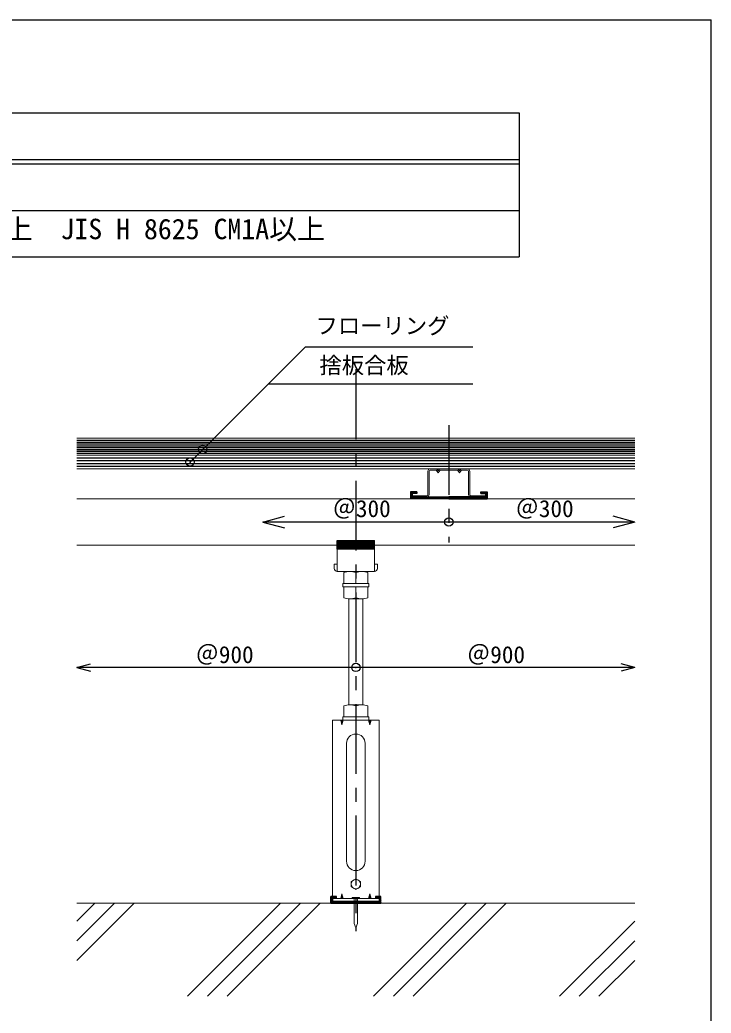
# Model space of a CAD drawing. Units: millimetres on the paper, enlarged 100 times, with parts at other scales. Extents: x -20630 to 20620, y -14480 to 14258.
# Drawn here: x 3324 to 8280, y -9253 to -2132 of the extents above; entities that cross this region are included whole.
import ezdxf
from ezdxf.enums import TextEntityAlignment as Align

# ---------------------------------------------------------------- set-up
doc = ezdxf.new("R2010")
doc.units = ezdxf.units.MM
doc.header["$LTSCALE"] = 100
doc.header["$PDMODE"] = 32
doc.header["$PDSIZE"] = 60
doc.linetypes.add('CHAIN1', pattern=[8, 5, -1, 1, -1])
for name, color, linetype in [('2-0_中心線', 4, 'CHAIN1'), ('2-2_太線１', 3, 'Continuous'), ('2-4_細線', 4, 'Continuous'), ('2-5_寸法', 7, 'Continuous'), ('2-6_文字', 7, 'Continuous')]:
    doc.layers.add(name, color=color, linetype=linetype)
doc.layers.add('2-1_中線', color=7, linetype='Continuous', lineweight=18)
doc.styles.add('ＭＳ ゴシック', font='')
doc.styles.get('ＭＳ ゴシック').set_extended_font_data('MS Gothic')

msp = doc.modelspace()

# ---------------------------------------------------------------- linework, layer by layer
at = {"layer": '2-0_中心線'}
for p, q in [((5733, -4637.2), (5733, -8665)), ((6399.7, -5038.1), (6399.7, -5878.8))]:
    msp.add_line(p, q, dxfattribs=at)
at = {"layer": '2-1_中線'}
for p, q in [((3733, -5132.1), (7733, -5132.1)), ((3733, -5252.1), (7733, -5252.1)), ((3733, -5352.1), (7733, -5352.1)), ((6249.7, -5368.1), (6249.7, -5536.1)), ((6257.7, -5368.1), (6257.7, -5536.1)), ((6265.7, -5352.1), (6313, -5352.1)), ((6309, -5360.1), (6265.7, -5360.1)), ((6533.7, -5352.1), (6486.3, -5352.1)), ((6490.3, -5360.1), (6533.7, -5360.1)), ((6541.7, -5368.1), (6541.7, -5536.1)), ((6549.7, -5368.1), (6549.7, -5536.1)), ((6137.7, -5544.1), (6137.7, -5552.1)), ((6241.7, -5544.1), (6137.7, -5544.1)), ((6137.7, -5552.1), (6241.7, -5552.1)), ((6661.7, -5552.1), (6557.7, -5552.1)), ((3733, -5565.4), (7733, -5565.4)), ((3733, -5898.8), (5599.7, -5898.8)), ((5866.3, -5898.8), (7733, -5898.8)), ((5866.3, -5926.8), (5599.7, -5926.8)), ((5866.3, -6086.8), (5866.3, -5926.8)), ((5578.3, -6033.4), (5578.3, -6065.4)), ((5578.3, -6033.4), (5599.7, -6033.4)), ((5887.7, -6033.4), (5866.3, -6033.4)), ((5887.7, -6033.4), (5887.7, -6065.4)), ((5658, -6086.8), (5808.1, -6086.8)), ((5689.7, -6086.8), (5776.3, -6086.8)), ((5733, -6094.5), (5733, -6173.4)), ((5639.7, -6192.5), (5639.7, -6176.8)), ((5643, -6173.4), (5823, -6173.4)), ((5826.3, -6176.8), (5826.3, -6192.5)), ((5643, -6195.8), (5823, -6195.8)), ((5733, -6274.8), (5733, -6195.8)), ((5683, -6282.3), (5683, -7043)), ((5776.3, -6282.5), (5689.7, -6282.5)), ((5783, -6282.3), (5783, -7043)), ((5689.7, -7043), (5776.3, -7043)), ((5733, -7050.8), (5733, -7129.7)), ((5566.3, -7152.1), (5899.7, -7152.1)), ((5566.3, -7152.1), (5566.3, -8416.1)), ((5633, -7185.5), (5641.9, -7152.1)), ((5633, -7153.7), (5641.9, -7152.1)), ((5639.7, -7148.8), (5639.7, -7133)), ((5639.7, -7152.1), (5826.3, -7152.1)), ((5823, -7129.7), (5643, -7129.7)), ((5823, -7152.1), (5643, -7152.1)), ((5826.3, -7133), (5826.3, -7148.8)), ((5833, -7185.5), (5841.9, -7152.1)), ((5833, -7153.7), (5841.9, -7152.1)), ((5899.7, -7152.1), (5899.7, -8416.1)), ((5666.3, -7318.8), (5666.3, -8164.1)), ((5799.7, -7318.8), (5799.7, -8164.1)), ((5733, -8289.6), (5699.7, -8308.9)), ((5699.7, -8308.9), (5699.7, -8347.4)), ((5766.3, -8308.9), (5733, -8289.6)), ((5766.3, -8347.4), (5766.3, -8308.9)), ((5633, -8397.5), (5624.1, -8430.8)), ((5699.7, -8347.4), (5733, -8366.6)), ((5733, -8366.6), (5766.3, -8347.4)), ((5833, -8397.5), (5824.1, -8430.8)), ((3733, -8465.4), (7733, -8465.4)), ((3860.3, -8465.4), (3733, -8592.7)), ((4001.7, -8465.4), (3733, -8734.1)), ((4143.1, -8465.4), (3733, -8875.5)), ((5193.6, -8465.4), (4526.9, -9132.1)), ((5335, -8465.4), (4668.3, -9132.1)), ((5476.4, -8465.4), (4809.8, -9132.1)), ((5566.3, -8430.8), (5899.7, -8430.8)), ((5633, -8429.2), (5624.1, -8430.8)), ((5706.3, -8424.1), (5706.3, -8430.8)), ((5720.7, -8437.5), (5720.7, -8610.8)), ((5745.3, -8437.5), (5745.3, -8610.8)), ((5833, -8429.2), (5824.1, -8430.8)), ((6526.9, -8465.4), (5860.3, -9132.1)), ((6668.3, -8465.4), (6001.7, -9132.1)), ((6809.8, -8465.4), (6143.1, -9132.1)), ((5732.4, -8642.4), (5720.7, -8610.8)), ((5733.6, -8642.4), (5745.3, -8610.8)), ((7733, -8592.7), (7193.6, -9132.1)), ((7733, -8734.1), (7335, -9132.1)), ((7733, -8875.5), (7476.4, -9132.1))]:
    msp.add_line(p, q, dxfattribs=at)
for points in [[(6309, -5360.1), (6323, -5378.8), (6337, -5360.1), (6399.7, -5360.1)], [(6313, -5352.1), (6323, -5365.4), (6333, -5352.1), (6399.7, -5352.1)], [(6486.3, -5352.1), (6476.3, -5365.4), (6466.3, -5352.1), (6399.7, -5352.1)], [(6490.3, -5360.1), (6476.3, -5378.8), (6462.3, -5360.1), (6399.7, -5360.1)], [(6557.7, -5544.1), (6661.7, -5544.1), (6661.7, -5552.1)], [(5599.7, -5926.8), (5599.7, -6086.8), (5866.3, -6086.8)], [(5646.3, -6094.5), (5646.3, -6173.4), (5819.7, -6173.4), (5819.7, -6094.5)], [(5819.7, -6274.8), (5819.7, -6195.8), (5646.3, -6195.8), (5646.3, -6274.8)], [(5646.3, -7050.8), (5646.3, -7129.7), (5819.7, -7129.7), (5819.7, -7050.8)], [(5706.3, -8424.1), (5759.7, -8424.1), (5759.7, -8430.8), (5733, -8430.8), (5706.3, -8430.8)]]:
    msp.add_lwpolyline(points, dxfattribs=at)
for points in [[(5633, -7185.5), (5624.1, -7152.1), (5633, -7153.7)], [(5833, -7153.7), (5833, -7185.5), (5824.1, -7152.1)], [(5633, -8429.2), (5633, -8397.5), (5641.9, -8430.8)], [(5833, -8397.5), (5841.9, -8430.8), (5833, -8429.2)]]:
    msp.add_lwpolyline(points, close=True, dxfattribs=at)
msp.add_circle((5733, -8328.1), 33.3, dxfattribs=at)
for centre, radius, start, end in [((6265.7, -5368.1), 16, 90, 180), ((6265.7, -5368.1), 8, 90, 180), ((6533.7, -5368.1), 16, 0, 90), ((6533.7, -5368.1), 8, 0, 90), ((6241.7, -5536.1), 8, 270, 0), ((6241.7, -5536.1), 16, 270, 0), ((6557.7, -5536.1), 16, 180, 270), ((6557.7, -5536.1), 8, 180, 270), ((5599.7, -6065.4), 21.3, 180, 270), ((5689.7, -6211.9), 125.2, 69.74384, 110.25616), ((5776.3, -6211.9), 125.2, 69.74384, 110.25616), ((5866.3, -6065.4), 21.3, 270, 0), ((5643, -6176.8), 3.33, 90, 180), ((5643, -6192.5), 3.33, 180, 270), ((5823, -6176.8), 3.33, 0, 90), ((5823, -6192.5), 3.33, 270, 0), ((5689.7, -6157.3), 125.2, 249.74384, 290.25616), ((5776.3, -6157.3), 125.2, 249.74384, 290.25616), ((5689.7, -7168.2), 125.2, 69.74384, 110.25616), ((5776.3, -7168.2), 125.2, 69.74384, 110.25616), ((5643, -7133), 3.33, 90, 180), ((5643, -7148.8), 3.33, 180, 270), ((5823, -7133), 3.33, 0, 90), ((5823, -7148.8), 3.33, 270, 0), ((5733, -7318.8), 66.7, 0, 180), ((5733, -8164.1), 66.7, 180, 0), ((5714, -8437.5), 6.67, 0, 90), ((5752, -8437.5), 6.67, 90, 180), ((5733, -8642.2), 0.67, 200.30446, 339.69553)]:
    msp.add_arc(centre, radius, start, end, dxfattribs=at)
at = {"layer": '2-2_太線１'}
for p, q in [((3733, -5272.1), (7733, -5272.1)), ((3733, -5292.1), (7733, -5292.1)), ((3733, -5312.1), (7733, -5312.1)), ((3733, -5332.1), (7733, -5332.1)), ((6171, -5515.4), (6124.3, -5515.4)), ((6124.3, -5515.4), (6124.3, -5565.4)), ((6124.3, -5519.3), (6128.2, -5515.4)), ((6124.3, -5524), (6133, -5515.4)), ((6124.3, -5528.8), (6137.7, -5515.4)), ((6124.3, -5533.5), (6142.4, -5515.4)), ((6124.3, -5538.2), (6147.1, -5515.4)), ((6124.3, -5542.9), (6137.7, -5529.6)), ((6124.3, -5547.6), (6137.7, -5534.3)), ((6124.3, -5552.3), (6137.7, -5539)), ((6124.3, -5557), (6137.7, -5543.7)), ((6124.3, -5561.7), (6137.7, -5548.4)), ((6125.4, -5565.4), (6138.7, -5552.1)), ((6130.1, -5565.4), (6143.4, -5552.1)), ((6134.8, -5565.4), (6148.1, -5552.1)), ((6137.7, -5552.1), (6399.7, -5552.1)), ((6138.5, -5528.8), (6151.8, -5515.4)), ((6139.5, -5565.4), (6152.9, -5552.1)), ((6143.2, -5528.8), (6156.5, -5515.4)), ((6144.2, -5565.4), (6157.6, -5552.1)), ((6147.9, -5528.8), (6161.2, -5515.4)), ((6149, -5565.4), (6162.3, -5552.1)), ((6152.6, -5528.8), (6166, -5515.4)), ((6153.7, -5565.4), (6167, -5552.1)), ((6157.3, -5528.8), (6170.7, -5515.4)), ((6158.4, -5565.4), (6171.7, -5552.1)), ((6162.1, -5528.8), (6171, -5519.8)), ((6163.1, -5565.4), (6176.4, -5552.1)), ((6166.8, -5528.8), (6171, -5524.5)), ((6167.8, -5565.4), (6181.1, -5552.1)), ((6172.5, -5565.4), (6185.9, -5552.1)), ((6177.2, -5565.4), (6190.6, -5552.1)), ((6182, -5565.4), (6195.3, -5552.1)), ((6186.7, -5565.4), (6200, -5552.1)), ((6191.4, -5565.4), (6204.7, -5552.1)), ((6196.1, -5565.4), (6209.4, -5552.1)), ((6200.8, -5565.4), (6214.1, -5552.1)), ((6205.5, -5565.4), (6218.9, -5552.1)), ((6210.2, -5565.4), (6223.6, -5552.1)), ((6215, -5565.4), (6228.3, -5552.1)), ((6219.7, -5565.4), (6233, -5552.1)), ((6224.4, -5565.4), (6237.7, -5552.1)), ((6229.1, -5565.4), (6242.4, -5552.1)), ((6233.8, -5565.4), (6247.1, -5552.1)), ((6238.5, -5565.4), (6251.9, -5552.1)), ((6243.2, -5565.4), (6256.6, -5552.1)), ((6247.9, -5565.4), (6261.3, -5552.1)), ((6252.7, -5565.4), (6266, -5552.1)), ((6257.4, -5565.4), (6270.7, -5552.1)), ((6262.1, -5565.4), (6275.4, -5552.1)), ((6266.8, -5565.4), (6280.1, -5552.1)), ((6271.5, -5565.4), (6284.9, -5552.1)), ((6276.2, -5565.4), (6289.6, -5552.1)), ((6280.9, -5565.4), (6294.3, -5552.1)), ((6285.7, -5565.4), (6299, -5552.1)), ((6290.4, -5565.4), (6303.7, -5552.1)), ((6295.1, -5565.4), (6308.4, -5552.1)), ((6299.8, -5565.4), (6313.1, -5552.1)), ((6304.5, -5565.4), (6317.9, -5552.1)), ((6309.2, -5565.4), (6322.6, -5552.1)), ((6313.9, -5565.4), (6327.3, -5552.1)), ((6318.7, -5565.4), (6332, -5552.1)), ((6323.4, -5565.4), (6336.7, -5552.1)), ((6328.1, -5565.4), (6341.4, -5552.1)), ((6332.8, -5565.4), (6346.1, -5552.1)), ((6337.5, -5565.4), (6350.8, -5552.1)), ((6342.2, -5565.4), (6355.6, -5552.1)), ((6346.9, -5565.4), (6360.3, -5552.1)), ((6351.7, -5565.4), (6365, -5552.1)), ((6356.4, -5565.4), (6369.7, -5552.1)), ((6361.1, -5565.4), (6374.4, -5552.1)), ((6365.8, -5565.4), (6379.1, -5552.1)), ((6370.5, -5565.4), (6383.8, -5552.1)), ((6375.2, -5565.4), (6388.6, -5552.1)), ((6379.9, -5565.4), (6393.3, -5552.1)), ((6384.7, -5565.4), (6398, -5552.1)), ((6389.4, -5565.4), (6402.7, -5552.1)), ((6394.1, -5565.4), (6407.4, -5552.1)), ((6398.8, -5565.4), (6412.1, -5552.1)), ((6661.7, -5552.1), (6399.7, -5552.1)), ((6403.5, -5565.4), (6416.8, -5552.1)), ((6408.2, -5565.4), (6421.6, -5552.1)), ((6412.9, -5565.4), (6426.3, -5552.1)), ((6417.7, -5565.4), (6431, -5552.1)), ((6422.4, -5565.4), (6435.7, -5552.1)), ((6427.1, -5565.4), (6440.4, -5552.1)), ((6431.8, -5565.4), (6445.1, -5552.1)), ((6436.5, -5565.4), (6449.8, -5552.1)), ((6441.2, -5565.4), (6454.6, -5552.1)), ((6445.9, -5565.4), (6459.3, -5552.1)), ((6450.7, -5565.4), (6464, -5552.1)), ((6455.4, -5565.4), (6468.7, -5552.1)), ((6460.1, -5565.4), (6473.4, -5552.1)), ((6464.8, -5565.4), (6478.1, -5552.1)), ((6469.5, -5565.4), (6482.8, -5552.1)), ((6474.2, -5565.4), (6487.6, -5552.1)), ((6478.9, -5565.4), (6492.3, -5552.1)), ((6483.7, -5565.4), (6497, -5552.1)), ((6488.4, -5565.4), (6501.7, -5552.1)), ((6493.1, -5565.4), (6506.4, -5552.1)), ((6497.8, -5565.4), (6511.1, -5552.1)), ((6502.5, -5565.4), (6515.8, -5552.1)), ((6507.2, -5565.4), (6520.6, -5552.1)), ((6511.9, -5565.4), (6525.3, -5552.1)), ((6516.6, -5565.4), (6530, -5552.1)), ((6521.4, -5565.4), (6534.7, -5552.1)), ((6526.1, -5565.4), (6539.4, -5552.1)), ((6530.8, -5565.4), (6544.1, -5552.1)), ((6535.5, -5565.4), (6548.8, -5552.1)), ((6540.2, -5565.4), (6553.6, -5552.1)), ((6544.9, -5565.4), (6558.3, -5552.1)), ((6549.6, -5565.4), (6563, -5552.1)), ((6554.4, -5565.4), (6567.7, -5552.1)), ((6559.1, -5565.4), (6572.4, -5552.1)), ((6563.8, -5565.4), (6577.1, -5552.1)), ((6568.5, -5565.4), (6581.8, -5552.1)), ((6573.2, -5565.4), (6586.6, -5552.1)), ((6577.9, -5565.4), (6591.3, -5552.1)), ((6582.6, -5565.4), (6596, -5552.1)), ((6587.4, -5565.4), (6600.7, -5552.1)), ((6592.1, -5565.4), (6605.4, -5552.1)), ((6596.8, -5565.4), (6610.1, -5552.1)), ((6601.5, -5565.4), (6614.8, -5552.1)), ((6606.2, -5565.4), (6619.5, -5552.1)), ((6610.9, -5565.4), (6624.3, -5552.1)), ((6615.6, -5565.4), (6629, -5552.1)), ((6620.4, -5565.4), (6633.7, -5552.1)), ((6625.1, -5565.4), (6638.4, -5552.1)), ((6628.3, -5528.8), (6628.3, -5515.4)), ((6628.3, -5519.7), (6632.6, -5515.4)), ((6628.3, -5524.4), (6637.4, -5515.4)), ((6628.7, -5528.8), (6642.1, -5515.4)), ((6629.8, -5565.4), (6643.1, -5552.1)), ((6633.5, -5528.8), (6646.8, -5515.4)), ((6634.5, -5565.4), (6647.8, -5552.1)), ((6638.2, -5528.8), (6651.5, -5515.4)), ((6639.2, -5565.4), (6652.5, -5552.1)), ((6642.9, -5528.8), (6656.2, -5515.4)), ((6643.9, -5565.4), (6657.3, -5552.1)), ((6647.6, -5528.8), (6660.9, -5515.4)), ((6648.6, -5565.4), (6675, -5539.1)), ((6652.3, -5528.8), (6665.6, -5515.4)), ((6653.4, -5565.4), (6675, -5543.8)), ((6657, -5528.8), (6670.4, -5515.4)), ((6658.1, -5565.4), (6675, -5548.5)), ((6661.7, -5528.8), (6675, -5515.5)), ((6661.7, -5533.5), (6675, -5520.2)), ((6661.7, -5538.2), (6675, -5524.9)), ((6661.7, -5543), (6675, -5529.6)), ((6661.7, -5547.4), (6661.7, -5552.1)), ((6661.8, -5547.5), (6675, -5534.3)), ((6662.8, -5565.4), (6675, -5553.2)), ((6399.7, -5565.4), (6124.3, -5565.4)), ((6399.7, -5565.4), (6675, -5565.4)), ((6667.5, -5565.4), (6675, -5557.9)), ((6672.2, -5565.4), (6675, -5562.6)), ((5599.7, -5926.8), (5599.7, -5865.4)), ((5603.9, -5865.4), (5599.7, -5869.5)), ((5613.6, -5865.4), (5599.7, -5878.7)), ((5623.2, -5865.4), (5599.7, -5888)), ((5632.8, -5865.4), (5599.7, -5897.2)), ((5642.5, -5865.4), (5599.7, -5906.4)), ((5652.1, -5865.4), (5599.7, -5915.6)), ((5661.8, -5865.4), (5599.7, -5924.9)), ((5671.4, -5865.4), (5607.4, -5926.8)), ((5681, -5865.4), (5617, -5926.8)), ((5690.7, -5865.4), (5626.6, -5926.8)), ((5700.3, -5865.4), (5636.3, -5926.8)), ((5709.9, -5865.4), (5645.9, -5926.8)), ((5719.6, -5865.4), (5655.5, -5926.8)), ((5729.2, -5865.4), (5665.2, -5926.8)), ((5738.9, -5865.4), (5674.8, -5926.8)), ((5748.5, -5865.4), (5684.5, -5926.8)), ((5758.1, -5865.4), (5694.1, -5926.8)), ((5767.8, -5865.4), (5703.7, -5926.8)), ((5777.4, -5865.4), (5713.4, -5926.8)), ((5787.1, -5865.4), (5723, -5926.8)), ((5796.7, -5865.4), (5732.7, -5926.8)), ((5806.3, -5865.4), (5742.3, -5926.8)), ((5816, -5865.4), (5751.9, -5926.8)), ((5825.6, -5865.4), (5761.6, -5926.8)), ((5835.2, -5865.4), (5771.2, -5926.8)), ((5844.9, -5865.4), (5780.8, -5926.8)), ((5854.5, -5865.4), (5790.5, -5926.8)), ((5864.2, -5865.4), (5800.1, -5926.8)), ((5866.3, -5872.6), (5809.8, -5926.8)), ((5866.3, -5881.8), (5819.4, -5926.8)), ((5866.3, -5891), (5829, -5926.8)), ((5866.3, -5900.3), (5838.7, -5926.8)), ((5866.3, -5909.5), (5848.3, -5926.8)), ((5866.3, -5926.8), (5866.3, -5865.4)), ((5866.3, -5918.7), (5858, -5926.8)), ((5553, -8465.5), (5553, -8416.1)), ((5557.2, -8416.1), (5553, -8420.3)), ((5566.6, -8416.1), (5553, -8429.7)), ((5576, -8416.1), (5553, -8439.1)), ((5566.3, -8435.2), (5553, -8448.6)), ((5566.3, -8444.7), (5553, -8458)), ((5568.3, -8452.1), (5555, -8465.5)), ((5577.8, -8452.1), (5564.4, -8465.5)), ((5566.3, -8429.4), (5566.3, -8452.1)), ((5585.5, -8416.1), (5572.2, -8429.4)), ((5587.2, -8452.1), (5573.8, -8465.5)), ((5593, -8418), (5581.6, -8429.4)), ((5596.6, -8452.1), (5583.3, -8465.5)), ((5593, -8427.4), (5591, -8429.4)), ((5606, -8452.1), (5592.7, -8465.5)), ((5593, -8429.4), (5593, -8416.1)), ((5615.5, -8452.1), (5602.1, -8465.5)), ((5624.9, -8452.1), (5611.6, -8465.5)), ((5634.3, -8452.1), (5621, -8465.5)), ((5643.7, -8452.1), (5630.4, -8465.5)), ((5653.2, -8452.1), (5639.8, -8465.5)), ((5662.6, -8452.1), (5649.3, -8465.5)), ((5672, -8452.1), (5658.7, -8465.5)), ((5681.5, -8452.1), (5668.1, -8465.5)), ((5690.9, -8452.1), (5677.6, -8465.5)), ((5700.3, -8452.1), (5687, -8465.5)), ((5709.7, -8452.1), (5696.4, -8465.5)), ((5719.2, -8452.1), (5705.8, -8465.5)), ((5728.6, -8452.1), (5715.3, -8465.5)), ((5738, -8452.1), (5724.7, -8465.5)), ((5747.5, -8452.1), (5734.1, -8465.5)), ((5756.9, -8452.1), (5743.6, -8465.5)), ((5766.3, -8452.1), (5753, -8465.5)), ((5753, -8465.4), (5753, -8465.5)), ((5775.7, -8452.1), (5762.4, -8465.5)), ((5785.2, -8452.1), (5771.8, -8465.5)), ((5794.6, -8452.1), (5781.3, -8465.5)), ((5804, -8452.1), (5790.7, -8465.5)), ((5813.5, -8452.1), (5800.1, -8465.5)), ((5822.9, -8452.1), (5809.5, -8465.5)), ((5832.3, -8452.1), (5819, -8465.5)), ((5841.7, -8452.1), (5828.4, -8465.5)), ((5851.2, -8452.1), (5837.8, -8465.5)), ((5860.6, -8452.1), (5847.3, -8465.5)), ((5870, -8452.1), (5856.7, -8465.5)), ((5879.5, -8452.1), (5866.1, -8465.5)), ((5866.1, -8465.4), (5866.1, -8465.5)), ((5877.8, -8416.1), (5873, -8420.8)), ((5887.2, -8416.1), (5873.9, -8429.4)), ((5888.9, -8452.1), (5875.5, -8465.5)), ((5896.6, -8416.1), (5883.3, -8429.4)), ((5898.3, -8452.1), (5885, -8465.5)), ((5906.1, -8416.1), (5892.7, -8429.4)), ((5913, -8446.8), (5894.4, -8465.5)), ((5913, -8418.6), (5899.7, -8431.9)), ((5913, -8428), (5899.7, -8441.3)), ((5899.7, -8429.4), (5899.7, -8452.1)), ((5913, -8437.4), (5899.7, -8450.7)), ((5913, -8456.3), (5903.8, -8465.5))]:
    msp.add_line(p, q, dxfattribs=at)
for points in [[(6171, -5515.4), (6171, -5528.8), (6137.7, -5528.8), (6137.7, -5552.1)], [(6628.3, -5515.4), (6675, -5515.4), (6675, -5565.4)], [(6628.3, -5528.8), (6661.6, -5528.8), (6661.7, -5528.8), (6661.7, -5547.4)], [(5599.7, -5865.4), (5622.2, -5865.4), (5866.3, -5865.4)], [(5593, -8416.1), (5553, -8416.1), (5553, -8465.4), (5913, -8465.4), (5913, -8416.1), (5873, -8416.1)], [(5566.3, -8452.1), (5566.3, -8429.4), (5593, -8429.4)], [(5899.7, -8430.8), (5899.7, -8452.1), (5566.3, -8452.1)], [(5873, -8416.1), (5873, -8429.4), (5899.7, -8429.4), (5899.7, -8430.8)]]:
    msp.add_lwpolyline(points, dxfattribs=at)
at = {"layer": '2-4_細線'}
for p, q in [((3733, -5145.4), (7733, -5145.4)), ((3733, -5158.8), (7733, -5158.8)), ((3733, -5172.1), (7733, -5172.1)), ((3733, -5185.4), (7733, -5185.4)), ((3733, -5198.8), (7733, -5198.8)), ((3733, -5212.1), (7733, -5212.1)), ((3733, -5225.4), (7733, -5225.4)), ((3733, -5238.8), (7733, -5238.8))]:
    msp.add_line(p, q, dxfattribs=at)
at = {"layer": '2-5_寸法'}
for p, q in [((5066.3, -5732.1), (5220.9, -5690.7)), ((7733, -5732.1), (7578.5, -5690.7)), ((5066.3, -5732.1), (5220.9, -5773.5)), ((7733, -5732.1), (7578.5, -5773.5)), ((3733, -6774.6), (3829.6, -6748.7)), ((7733, -6774.6), (7636.4, -6748.7)), ((3733, -6774.6), (3829.6, -6800.5)), ((5733, -6774.6), (3733, -6774.6)), ((7733, -6774.6), (5733, -6774.6)), ((7733, -6774.6), (7636.4, -6800.5))]:
    msp.add_line(p, q, dxfattribs=at)
msp.add_lwpolyline([(7733, -5732.1), (6399.7, -5732.1), (5066.3, -5732.1)], dxfattribs=at)
for p in [(6399.7, -5732.1), (5733, -6774.6)]:
    msp.add_point(p, dxfattribs=at)
at = {"layer": '2-6_文字'}
for p, q in [((-2386.2, -2132.1), (8280.5, -2132.1)), ((8280.5, -9465.4), (8280.5, -2132.1)), ((-597.2, -2798.8), (6902.8, -2798.8)), ((6902.8, -2798.8), (6902.8, -3832.1)), ((-597.2, -3132.1), (6902.8, -3132.1)), ((-597.2, -3165.4), (6902.8, -3165.4)), ((-597.2, -3498.8), (6902.8, -3498.8)), ((-597.2, -3832.1), (6902.8, -3832.1)), ((5371.3, -4475.3), (4544.5, -5302.1)), ((5371.3, -4475.3), (6572.4, -4475.3)), ((5104.6, -4742), (6572.4, -4742))]:
    msp.add_line(p, q, dxfattribs=at)
for p in [(4634.5, -5212.1), (4544.5, -5302.1)]:
    msp.add_point(p, dxfattribs=at)

# ---------------------------------------------------------------- texts
at = {"layer": '2-5_寸法', "style": 'ＭＳ ゴシック'}
for s, p in [('＠300', (5566.8, -5733.7)), ('＠300', (6878.5, -5733.7)), ('＠900', (4584, -6780.6)), ('＠900', (6530, -6780.6))]:
    msp.add_text(s, height=122.2, dxfattribs=at).set_placement(p, align=Align.BOTTOM_LEFT)
at = {"layer": '2-6_文字', "style": 'ＭＳ ゴシック'}
for s, height, p in [('※２\u3000JIS H 8610 電気亜鉛めっき1級以上\u3000JIS H 8625 CM1A以上', 146.6, (-381, -3748.6)), ('フローリング', 117.3, (5444.1, -4418.9)), ('捨板合板', 117.3, (5472.1, -4702.1))]:
    msp.add_text(s, height=height, dxfattribs=at).set_placement(p, align=Align.BOTTOM_LEFT)

doc.saveas('drawing.dxf')
